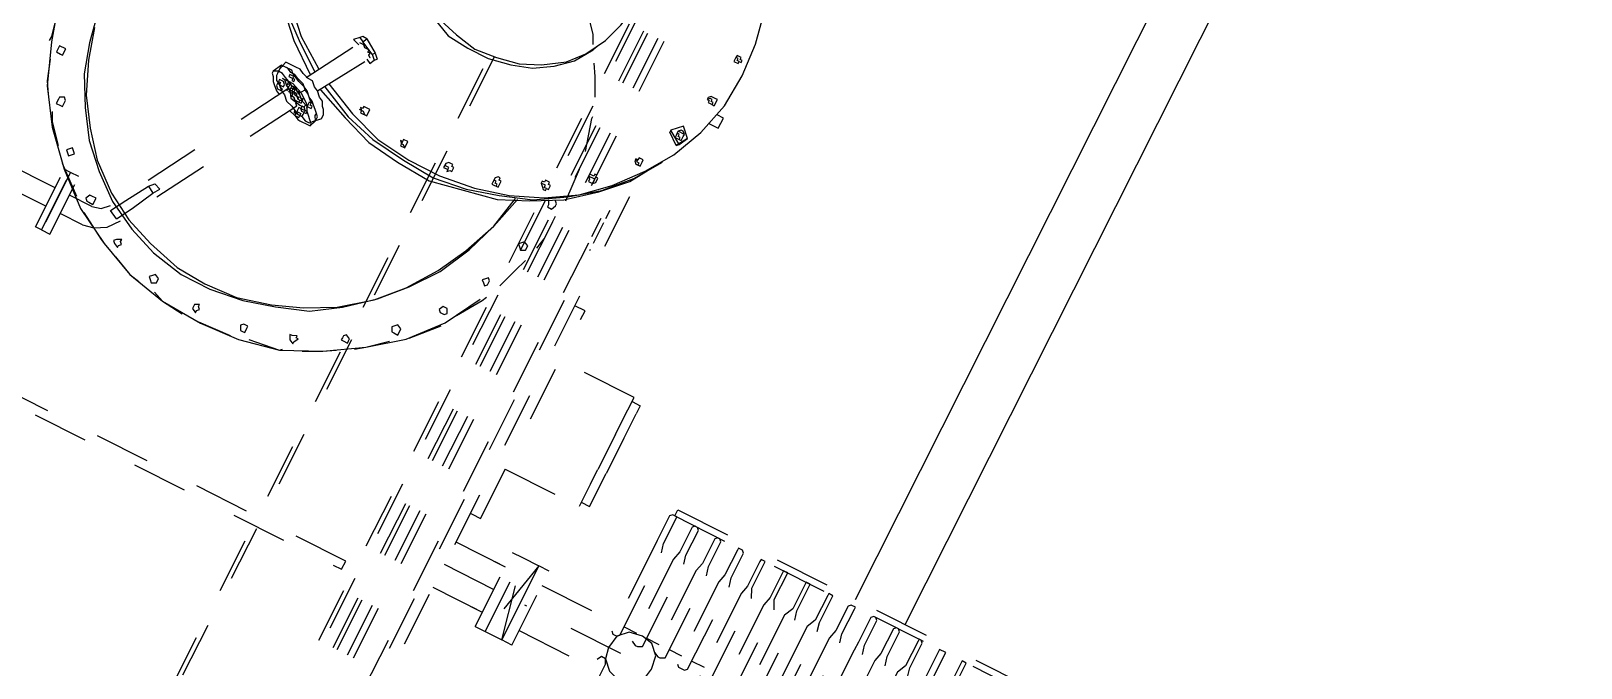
# Model space of a CAD drawing. Header units: metres. Extents: x 0 to 547597, y 0 to 1844684.
# Drawn here: x 543421.859 to 543424.646, y 1844513.464 to 1844514.609 of the extents above; entities that cross this region are included whole.
import ezdxf

# ---------------------------------------------------------------- set-up
doc = ezdxf.new("R2010")
doc.units = ezdxf.units.M
doc.linetypes.add('DASHED', pattern=[0.75, 0.5, -0.25])
for name, color, linetype in [('5_Thep', 4, 'Continuous'), ('TB220kVtuonglai', 8, 'DASHED'), ('TUONG RAO', 61, 'Continuous')]:
    doc.layers.add(name, color=color, linetype=linetype)

# ---------------------------------------------------------------- blocks, each defined once
blk = doc.blocks.new('MBA220-MB')
at = {"color": 1}
for points in [[(-1244, 1620.1), (-1244, 2835.2), (-1231.6, 2835.2)], [(-1244, 1620.1), (-1244, 2835.2), (-1231.6, 2835.2)], [(-1231.6, 1620.1), (-1231.6, 2835.2)], [(-1231.6, 1620.1), (-1231.6, 2835.2)], [(-1227.5, 2198.7), (-1177.9, 2198.7), (-1161.4, 2194.6), (-996, 2194.6), (-991.9, 2198.7), (-991.9, 2207), (-996, 2215.3), (-1161.4, 2215.3), (-1177.9, 2207), (-1231.6, 2207), (-1231.6, 2198.7), (-1227.5, 2198.7)], [(-1227.5, 2198.7), (-1177.9, 2198.7), (-1161.4, 2194.6), (-996, 2194.6), (-991.9, 2198.7), (-991.9, 2207), (-996, 2215.3), (-1161.4, 2215.3), (-1177.9, 2207), (-1231.6, 2207), (-1231.6, 2198.7), (-1227.5, 2198.7)], [(-1227.5, 2153.3), (-1177.9, 2153.3), (-1161.4, 2149.1), (-996, 2149.1), (-991.9, 2153.3), (-991.9, 2165.7), (-996, 2169.8), (-1161.4, 2169.8), (-1177.9, 2165.7), (-1231.6, 2165.7), (-1231.6, 2153.3), (-1227.5, 2153.3)], [(-1227.5, 2153.3), (-1177.9, 2153.3), (-1161.4, 2149.1), (-996, 2149.1), (-991.9, 2153.3), (-991.9, 2165.7), (-996, 2169.8), (-1161.4, 2169.8), (-1177.9, 2165.7), (-1231.6, 2165.7), (-1231.6, 2153.3), (-1227.5, 2153.3)], [(-1227.5, 2111.9), (-1177.9, 2111.9), (-1161.4, 2103.7), (-996, 2103.7), (-991.9, 2111.9), (-991.9, 2120.2), (-996, 2124.3), (-1161.4, 2124.3), (-1177.9, 2120.2), (-1227.5, 2120.2), (-1231.6, 2116.1), (-1231.6, 2111.9), (-1227.5, 2111.9)], [(-1227.5, 2111.9), (-1177.9, 2111.9), (-1161.4, 2103.7), (-996, 2103.7), (-991.9, 2111.9), (-991.9, 2120.2), (-996, 2124.3), (-1161.4, 2124.3), (-1177.9, 2120.2), (-1227.5, 2120.2), (-1231.6, 2116.1), (-1231.6, 2111.9), (-1227.5, 2111.9)], [(-1227.5, 2062.3), (-1177.9, 2062.3), (-1161.4, 2058.2), (-996, 2058.2), (-991.9, 2066.5), (-991.9, 2070.6), (-996, 2078.9), (-1161.4, 2078.9), (-1177.9, 2074.7), (-1227.5, 2074.7), (-1231.6, 2070.6), (-1231.6, 2066.5), (-1227.5, 2062.3)], [(-1227.5, 2062.3), (-1177.9, 2062.3), (-1161.4, 2058.2), (-996, 2058.2), (-991.9, 2066.5), (-991.9, 2070.6), (-996, 2078.9), (-1161.4, 2078.9), (-1177.9, 2074.7), (-1227.5, 2074.7), (-1231.6, 2070.6), (-1231.6, 2066.5), (-1227.5, 2062.3)], [(-1227.5, 2016.9), (-1177.9, 2016.9), (-1161.4, 2016.9), (-996, 2016.9), (-991.9, 2021), (-991.9, 2025.1), (-996, 2033.4), (-1161.4, 2033.4), (-1177.9, 2029.3), (-1227.5, 2029.3), (-1231.6, 2025.1), (-1231.6, 2021), (-1227.5, 2016.9)], [(-1227.5, 2016.9), (-1177.9, 2016.9), (-1161.4, 2016.9), (-996, 2016.9), (-991.9, 2021), (-991.9, 2025.1), (-996, 2033.4), (-1161.4, 2033.4), (-1177.9, 2029.3), (-1227.5, 2029.3), (-1231.6, 2025.1), (-1231.6, 2021), (-1227.5, 2016.9)], [(-1227.5, 1971.4), (-1177.9, 1971.4), (-1161.4, 1967.3), (-996, 1967.3), (-991.9, 1975.5), (-991.9, 1983.8), (-996, 1987.9), (-1161.4, 1987.9), (-1177.9, 1983.8), (-1227.5, 1983.8), (-1231.6, 1983.8), (-1231.6, 1975.5), (-1227.5, 1971.4)], [(-1227.5, 1971.4), (-1177.9, 1971.4), (-1161.4, 1967.3), (-996, 1967.3), (-991.9, 1975.5), (-991.9, 1983.8), (-996, 1987.9), (-1161.4, 1987.9), (-1177.9, 1983.8), (-1227.5, 1983.8), (-1231.6, 1983.8), (-1231.6, 1975.5), (-1227.5, 1971.4)], [(-1227.5, 1930.1), (-1177.9, 1930.1), (-1161.4, 1921.8), (-996, 1921.8), (-991.9, 1930.1), (-991.9, 1938.4), (-996, 1942.5), (-1161.4, 1942.5), (-1177.9, 1938.4), (-1231.6, 1938.4), (-1231.6, 1930.1), (-1227.5, 1930.1)], [(-1227.5, 1930.1), (-1177.9, 1930.1), (-1161.4, 1921.8), (-996, 1921.8), (-991.9, 1930.1), (-991.9, 1938.4), (-996, 1942.5), (-1161.4, 1942.5), (-1177.9, 1938.4), (-1231.6, 1938.4), (-1231.6, 1930.1), (-1227.5, 1930.1)], [(-1227.5, 1884.6), (-1177.9, 1884.6), (-1161.4, 1876.4), (-996, 1876.4), (-991.9, 1884.6), (-991.9, 1892.9), (-996, 1897), (-1161.4, 1897), (-1177.9, 1892.9), (-1231.6, 1892.9), (-1231.6, 1884.6), (-1227.5, 1884.6)], [(-1227.5, 1884.6), (-1177.9, 1884.6), (-1161.4, 1876.4), (-996, 1876.4), (-991.9, 1884.6), (-991.9, 1892.9), (-996, 1897), (-1161.4, 1897), (-1177.9, 1892.9), (-1231.6, 1892.9), (-1231.6, 1884.6), (-1227.5, 1884.6)], [(-1227.5, 1839.2), (-1177.9, 1839.2), (-1161.4, 1835), (-996, 1835), (-991.9, 1839.2), (-991.9, 1847.4), (-996, 1855.7), (-1161.4, 1855.7), (-1177.9, 1847.4), (-1231.6, 1847.4), (-1231.6, 1839.2), (-1227.5, 1839.2)], [(-1227.5, 1839.2), (-1177.9, 1839.2), (-1161.4, 1835), (-996, 1835), (-991.9, 1839.2), (-991.9, 1847.4), (-996, 1855.7), (-1161.4, 1855.7), (-1177.9, 1847.4), (-1231.6, 1847.4), (-1231.6, 1839.2), (-1227.5, 1839.2)], [(-1227.5, 1793.7), (-1177.9, 1793.7), (-1161.4, 1789.6), (-996, 1789.6), (-991.9, 1793.7), (-991.9, 1802), (-996, 1810.2), (-1161.4, 1810.2), (-1177.9, 1802), (-1231.6, 1802), (-1231.6, 1793.7), (-1227.5, 1793.7)], [(-1227.5, 1793.7), (-1177.9, 1793.7), (-1161.4, 1789.6), (-996, 1789.6), (-991.9, 1793.7), (-991.9, 1802), (-996, 1810.2), (-1161.4, 1810.2), (-1177.9, 1802), (-1231.6, 1802), (-1231.6, 1793.7), (-1227.5, 1793.7)], [(-1012.6, 1764.8), (-1012.6, 1789.6)], [(-1227.5, 1748.2), (-1177.9, 1748.2), (-1161.4, 1744.1), (-996, 1744.1), (-991.9, 1748.2), (-991.9, 1760.6), (-996, 1764.8), (-1161.4, 1764.8), (-1177.9, 1760.6), (-1227.5, 1760.6), (-1231.6, 1756.5), (-1231.6, 1748.2), (-1227.5, 1748.2)], [(-1227.5, 1748.2), (-1177.9, 1748.2), (-1161.4, 1744.1), (-996, 1744.1), (-991.9, 1748.2), (-991.9, 1760.6), (-996, 1764.8), (-1161.4, 1764.8), (-1177.9, 1760.6), (-1227.5, 1760.6), (-1231.6, 1756.5), (-1231.6, 1748.2), (-1227.5, 1748.2)], [(-1012.6, 1719.3), (-1012.6, 1744.1)], [(-1227.5, 1702.8), (-1177.9, 1702.8), (-1161.4, 1698.6), (-996, 1698.6), (-991.9, 1706.9), (-991.9, 1711), (-996, 1719.3), (-1161.4, 1719.3), (-1177.9, 1715.2), (-1227.5, 1715.2), (-1231.6, 1711), (-1231.6, 1706.9), (-1227.5, 1702.8)], [(-1227.5, 1702.8), (-1177.9, 1702.8), (-1161.4, 1698.6), (-996, 1698.6), (-991.9, 1706.9), (-991.9, 1711), (-996, 1719.3), (-1161.4, 1719.3), (-1177.9, 1715.2), (-1227.5, 1715.2), (-1231.6, 1711), (-1231.6, 1706.9), (-1227.5, 1702.8)], [(-921.6, 1665.6), (-929.9, 1686.2), (-946.4, 1702.8), (-967.1, 1706.9), (-991.9, 1702.8), (-1008.4, 1686.2), (-1012.6, 1665.6), (-1008.4, 1640.8), (-991.9, 1624.2), (-967.1, 1620.1), (-946.4, 1624.2), (-929.9, 1640.8), (-921.6, 1665.6)], [(-1227.5, 1657.3), (-1177.9, 1657.3), (-1161.4, 1653.2), (-996, 1653.2), (-991.9, 1661.4), (-991.9, 1665.6), (-996, 1673.8), (-1161.4, 1673.8), (-1177.9, 1669.7), (-1227.5, 1669.7), (-1231.6, 1665.6), (-1231.6, 1661.4), (-1227.5, 1657.3)], [(-1227.5, 1657.3), (-1177.9, 1657.3), (-1161.4, 1653.2), (-996, 1653.2), (-991.9, 1661.4), (-991.9, 1665.6), (-996, 1673.8), (-1161.4, 1673.8), (-1177.9, 1669.7), (-1227.5, 1669.7), (-1231.6, 1665.6), (-1231.6, 1661.4), (-1227.5, 1657.3)], [(-1012.6, 1673.8), (-1012.6, 1698.6)], [(-1012.6, 1628.4), (-1012.6, 1653.2)], [(-1012.6, 1628.4), (-1012.6, 1653.2)], [(-967.1, 1644.9), (-967.1, 1516.8)], [(-1231.6, 1620.1), (-1244, 1620.1)], [(-1231.6, 1620.1), (-1244, 1620.1)], [(-1227.5, 1611.8), (-1177.9, 1611.8), (-1161.4, 1611.8), (-996, 1611.8), (-991.9, 1616), (-991.9, 1624.2), (-996, 1628.4), (-1161.4, 1628.4), (-1177.9, 1624.2), (-1227.5, 1624.2), (-1231.6, 1624.2), (-1231.6, 1616), (-1227.5, 1611.8)], [(-1227.5, 1611.8), (-1177.9, 1611.8), (-1161.4, 1611.8), (-996, 1611.8), (-991.9, 1616), (-991.9, 1624.2), (-996, 1628.4), (-1161.4, 1628.4), (-1177.9, 1624.2), (-1227.5, 1624.2), (-1231.6, 1624.2), (-1231.6, 1616), (-1227.5, 1611.8)], [(-938.2, 1628.4), (-946.4, 1624.2), (-946.4, 1616), (-938.2, 1611.8)], [(-938.2, 1628.4), (-946.4, 1624.2), (-946.4, 1616), (-938.2, 1611.8)], [(-938.2, 1628.4), (-772.9, 1628.4), (-760.5, 1624.2), (-710.9, 1624.2)], [(-938.2, 1628.4), (-772.9, 1628.4), (-760.5, 1624.2), (-710.9, 1624.2)], [(-1012.6, 1463.1), (-1012.6, 1611.8)], [(-1012.6, 1463.1), (-1012.6, 1611.8)], [(-710.9, 1611.8), (-760.5, 1611.8), (-772.9, 1611.8), (-938.2, 1611.8)], [(-710.9, 1611.8), (-760.5, 1611.8), (-772.9, 1611.8), (-938.2, 1611.8)], [(-921.6, 1463.1), (-921.6, 1611.8)], [(-921.6, 1463.1), (-921.6, 1611.8)], [(-1339.1, 1458.9), (-1388.7, 1458.9), (-1388.7, 1310.1)], [(-1380.4, 1475.5), (-1363.9, 1475.5)], [(-1380.4, 1458.9), (-1380.4, 1475.5)], [(-1314.3, 1475.5), (-1363.9, 1475.5)], [(-1314.3, 1458.9), (-1339.1, 1458.9)], [(-1314.3, 1475.5), (-1244, 1475.5)], [(-1314.3, 1458.9), (-1244, 1458.9)], [(-1177.9, 1475.5), (-1244, 1475.5)], [(-1215.1, 1458.9), (-1244, 1458.9)], [(-1215.1, 1458.9), (-1169.6, 1458.9)], [(-1177.9, 1458.9), (-1177.9, 1475.5)], [(-1169.6, 1310.1), (-1169.6, 1458.9)], [(-892.7, 1463.1), (-892.7, 1442.4), (-1041.5, 1442.4)], [(-892.7, 1463.1), (-1041.5, 1463.1), (-1041.5, 1442.4), (-892.7, 1442.4)], [(-892.7, 1463.1), (-892.7, 1442.4), (-1041.5, 1442.4)], [(-892.7, 1463.1), (-1041.5, 1463.1), (-1041.5, 1442.4), (-892.7, 1442.4)], [(-967.1, 1450.7), (-967.1, 1454.8)], [(-1041.5, 1442.4), (-892.7, 1409.3), (-892.7, 1442.4)], [(-892.7, 1409.3), (-1041.5, 1409.3), (-1041.5, 1442.4), (-892.7, 1442.4), (-1041.5, 1409.3)], [(-1041.5, 1442.4), (-892.7, 1409.3), (-892.7, 1442.4)], [(-892.7, 1409.3), (-1041.5, 1409.3), (-1041.5, 1442.4), (-892.7, 1442.4), (-1041.5, 1409.3)], [(-1041.5, 1388.7), (-1041.5, 1409.3)], [(-1041.5, 1388.7), (-1041.5, 1409.3)], [(-892.7, 1388.7), (-892.7, 1409.3)], [(-892.7, 1388.7), (-892.7, 1409.3)], [(-1644.9, 715), (-1616, 777), (-1595.3, 839), (-1587.1, 905.1), (-1587.1, 967.1), (-1595.3, 1033.2), (-1611.8, 1095.2), (-1636.6, 1153.1), (-1669.7, 1206.8), (-1711, 1252.3), (-1760.6, 1293.6), (-1810.2, 1326.7), (-1868.1, 1351.5), (-1930.1, 1368), (-1992.1, 1372.1), (-2054.1, 1368), (-2116.1, 1355.6), (-2178.1, 1334.9), (-2235.9, 1306), (-2285.5, 1272.9)], [(-1888.8, 1355.6), (-1888.8, 1376.3), (-1909.4, 1376.3), (-1909.4, 1363.9)], [(-892.7, 1388.7), (-1041.5, 1388.7)], [(-892.7, 1388.7), (-1041.5, 1388.7)], [(-1012.6, 1368), (-1012.6, 1388.7)], [(-1012.6, 1289.5), (-1012.6, 1388.7)], [(-967.1, 1388.7), (-967.1, 1289.5)], [(-921.6, 1368), (-921.6, 1388.7)], [(-921.6, 1289.5), (-921.6, 1388.7)], [(-2012.7, 1355.6), (-2012.7, 1359.7), (-2016.9, 1359.7), (-2016.9, 1355.6), (-2021, 1355.6), (-2021, 1347.3), (-2016.9, 1347.3), (-2012.7, 1347.3), (-2008.6, 1347.3), (-2008.6, 1355.6), (-2012.7, 1355.6)], [(-2008.6, 1355.6), (-2012.7, 1355.6), (-2012.7, 1351.5), (-2016.9, 1351.5), (-2016.9, 1347.3)], [(-2008.6, 1355.6), (-2012.7, 1355.6), (-2012.7, 1351.5), (-2016.9, 1351.5), (-2016.9, 1347.3)], [(-1921.8, 1351.5), (-1934.2, 1351.5), (-1934.2, 1347.3), (-1934.2, 1343.2), (-1934.2, 1339.1), (-1930.1, 1334.9), (-1926, 1334.9), (-1926, 1339.1), (-1921.8, 1339.1), (-1921.8, 1343.2), (-1921.8, 1343.2), (-1921.8, 1347.3), (-1921.8, 1347.3), (-1921.8, 1351.5)], [(-1921.8, 1347.3), (-1921.8, 1347.3), (-1926, 1347.3), (-1926, 1343.2), (-1930.1, 1343.2), (-1930.1, 1339.1), (-1926, 1334.9)], [(-1921.8, 1347.3), (-1921.8, 1347.3), (-1926, 1347.3), (-1926, 1343.2), (-1930.1, 1343.2), (-1930.1, 1339.1), (-1926, 1334.9)], [(-1826.8, 1322.5), (-1830.9, 1326.7), (-1847.4, 1334.9), (-1864, 1318.4), (-1847.4, 1301.9)], [(-1847.4, 1314.3), (-1843.3, 1314.3), (-1843.3, 1314.3), (-1839.2, 1314.3), (-1839.2, 1326.7), (-1843.3, 1326.7), (-1843.3, 1326.7), (-1847.4, 1326.7), (-1851.6, 1326.7), (-1855.7, 1322.5), (-1855.7, 1318.4), (-1851.6, 1314.3), (-1851.6, 1314.3)], [(-1843.3, 1326.7), (-1847.4, 1326.7), (-1847.4, 1326.7), (-1851.6, 1326.7), (-1851.6, 1314.3), (-1847.4, 1314.3)], [(-1843.3, 1326.7), (-1847.4, 1326.7), (-1847.4, 1326.7), (-1851.6, 1326.7), (-1851.6, 1314.3), (-1847.4, 1314.3), (-1851.6, 1314.3)], [(-1847.4, 1334.9), (-1826.8, 1322.5), (-1843.3, 1301.9)], [(-1830.9, 1326.7), (-1847.4, 1301.9), (-1843.3, 1301.9)], [(-1839.2, 1322.5), (-1843.3, 1322.5), (-1843.3, 1318.4), (-1847.4, 1318.4), (-1847.4, 1314.3)], [(-1839.2, 1322.5), (-1843.3, 1322.5), (-1843.3, 1318.4), (-1847.4, 1318.4), (-1847.4, 1314.3)], [(-1636.6, 710.9), (-1607.7, 772.9), (-1591.2, 830.7), (-1582.9, 896.8), (-1578.8, 958.8), (-1587.1, 1020.8), (-1603.6, 1078.7), (-1624.2, 1136.6), (-1657.3, 1190.3), (-1694.5, 1239.9), (-1740, 1281.2), (-1789.6, 1314.3)], [(-1636.6, 710.9), (-1607.7, 772.9), (-1591.2, 830.7), (-1582.9, 896.8), (-1578.8, 958.8), (-1587.1, 1020.8), (-1603.6, 1078.7), (-1624.2, 1136.6), (-1657.3, 1190.3), (-1694.5, 1239.9), (-1740, 1281.2), (-1789.6, 1314.3)], [(-1628.4, 706.7), (-1603.6, 768.7), (-1582.9, 826.6), (-1574.7, 888.6), (-1570.5, 954.7), (-1582.9, 1016.7), (-1595.3, 1078.7), (-1620.1, 1132.4), (-1649, 1186.2), (-1690.4, 1235.8), (-1731.7, 1277.1), (-1785.4, 1310.1)], [(-1070.4, 1293.6), (-1070.4, 1310.1), (-1487.9, 1310.1), (-1487.9, 1289.5)], [(-1706.9, 1289.5), (-380.2, 1289.5)], [(-1070.4, 1289.5), (-1070.4, 1293.6)], [(-1764.8, 1281.2), (-1773, 1281.2), (-1773, 1281.2), (-1777.2, 1281.2), (-1777.2, 1272.9), (-1773, 1272.9), (-1773, 1268.8), (-1768.9, 1268.8), (-1764.8, 1272.9), (-1764.8, 1272.9), (-1764.8, 1272.9), (-1764.8, 1281.2), (-1764.8, 1281.2), (-1764.8, 1281.2)], [(-1764.8, 1281.2), (-1764.8, 1281.2), (-1764.8, 1277.1), (-1768.9, 1277.1), (-1768.9, 1272.9), (-1773, 1272.9), (-1773, 1272.9), (-1768.9, 1268.8)], [(-1764.8, 1281.2), (-1764.8, 1281.2), (-1764.8, 1277.1), (-1768.9, 1277.1), (-1768.9, 1272.9), (-1773, 1272.9), (-1773, 1272.9), (-1768.9, 1268.8)], [(-1653.2, 1268.8), (-1669.7, 1268.8)], [(-1649, 1260.5), (-1611.8, 1260.5)], [(-1603.6, 1268.8), (-1644.9, 1268.8)], [(-1599.5, 1260.5), (-392.6, 1260.5)], [(-388.5, 1268.8), (-1591.2, 1268.8)], [(-1884.6, 1219.2), (-2012.7, 1219.2)], [(-1884.6, 1206.8), (-2012.7, 1206.8)], [(-1694.5, 1219.2), (-1822.6, 1219.2)], [(-1694.5, 1206.8), (-1822.6, 1206.8)], [(-1702.8, 1223.4), (-1711, 1223.4), (-1711, 1219.2), (-1715.2, 1219.2), (-1715.2, 1215.1), (-1711, 1215.1), (-1711, 1211), (-1711, 1211), (-1711, 1206.8), (-1706.9, 1206.8), (-1702.8, 1211), (-1698.6, 1211), (-1698.6, 1219.2), (-1702.8, 1223.4)], [(-1698.6, 1219.2), (-1702.8, 1219.2), (-1702.8, 1219.2), (-1706.9, 1219.2), (-1706.9, 1206.8)], [(-1698.6, 1219.2), (-1702.8, 1219.2), (-1702.8, 1219.2), (-1706.9, 1219.2), (-1706.9, 1206.8)], [(-1504.4, 1219.2), (-1632.5, 1219.2)], [(-1504.4, 1206.8), (-1632.5, 1206.8)], [(-1314.3, 1219.2), (-1442.4, 1219.2)], [(-1314.3, 1206.8), (-1442.4, 1206.8)], [(-1124.2, 1219.2), (-1252.3, 1219.2)], [(-1124.2, 1206.8), (-1252.3, 1206.8)], [(-934, 1219.2), (-1062.2, 1219.2)], [(-934, 1206.8), (-1062.2, 1206.8)], [(-743.9, 1219.2), (-872.1, 1219.2)], [(-743.9, 1206.8), (-872.1, 1206.8)], [(-1884.6, 1186.2), (-2012.7, 1186.2)], [(-1884.6, 1177.9), (-2012.7, 1177.9)], [(-1694.5, 1186.2), (-1822.6, 1186.2)], [(-1694.5, 1177.9), (-1822.6, 1177.9)], [(-1744.1, 1182), (-1802, 1165.5), (-1806.1, 1165.5)], [(-1649, 1190.3), (-1711, 1186.2)], [(-1636.6, 1161.4), (-1628.4, 1165.5), (-1624.2, 1165.5), (-1624.2, 1173.8), (-1632.5, 1177.9), (-1636.6, 1177.9), (-1640.8, 1173.8)], [(-1504.4, 1186.2), (-1632.5, 1186.2)], [(-1504.4, 1177.9), (-1632.5, 1177.9)], [(-1549.9, 1182), (-1570.5, 1186.2), (-1616, 1186.2)], [(-1458.9, 1153.1), (-1496.1, 1165.5), (-1520.9, 1173.8)], [(-1314.3, 1186.2), (-1442.4, 1186.2)], [(-1314.3, 1177.9), (-1442.4, 1177.9)], [(-1124.2, 1186.2), (-1252.3, 1186.2)], [(-1124.2, 1177.9), (-1252.3, 1177.9)], [(-934, 1186.2), (-1062.2, 1186.2)], [(-934, 1177.9), (-1062.2, 1177.9)], [(-743.9, 1186.2), (-872.1, 1186.2)], [(-743.9, 1177.9), (-872.1, 1177.9)], [(-2235.9, 834.9), (-2219.4, 797.7), (-2194.6, 764.6), (-2161.5, 739.8), (-2124.3, 719.1), (-2087.1, 706.7), (-2045.8, 698.5), (-2004.5, 706.7), (-1963.2, 719.1), (-1926, 739.8), (-1888.8, 764.6), (-1864, 797.7), (-1839.2, 834.9), (-1826.8, 880.3), (-1818.5, 921.6), (-1822.6, 963), (-1830.9, 1004.3), (-1847.4, 1041.5), (-1872.2, 1078.7), (-1901.2, 1103.5), (-1938.4, 1124.2), (-1975.5, 1136.6), (-2016.9, 1144.8), (-2062.3, 1140.7)], [(-2012.7, 1157.2), (-1884.6, 1157.2)], [(-1884.6, 1149), (-2012.7, 1149)], [(-1839.2, 1153.1), (-1872.2, 1136.6), (-1892.9, 1124.2)], [(-1822.6, 1157.2), (-1694.5, 1157.2)], [(-1694.5, 1149), (-1822.6, 1149)], [(-1653.2, 1153.1), (-1661.4, 1153.1), (-1661.4, 1149), (-1665.6, 1149), (-1665.6, 1140.7), (-1661.4, 1140.7), (-1661.4, 1136.6), (-1657.3, 1136.6), (-1653.2, 1140.7), (-1649, 1144.8), (-1649, 1149), (-1653.2, 1149), (-1653.2, 1153.1)], [(-1649, 1149), (-1653.2, 1149), (-1653.2, 1144.8), (-1657.3, 1144.8), (-1657.3, 1136.6)], [(-1649, 1149), (-1653.2, 1149), (-1653.2, 1144.8), (-1657.3, 1144.8), (-1657.3, 1136.6)], [(-1632.5, 1157.2), (-1504.4, 1157.2)], [(-1504.4, 1149), (-1632.5, 1149)], [(-1533.3, 1157.2), (-1537.5, 1165.5), (-1545.7, 1165.5), (-1549.9, 1157.2), (-1545.7, 1153.1), (-1541.6, 1149), (-1537.5, 1153.1), (-1533.3, 1157.2)], [(-1442.4, 1157.2), (-1314.3, 1157.2)], [(-1314.3, 1149), (-1442.4, 1149)], [(-1252.3, 1157.2), (-1124.2, 1157.2)], [(-1124.2, 1149), (-1252.3, 1149)], [(-1062.2, 1157.2), (-934, 1157.2)], [(-934, 1149), (-1062.2, 1149)], [(-872.1, 1157.2), (-743.9, 1157.2)], [(-743.9, 1149), (-872.1, 1149)], [(-1558.1, 214.9), (-1487.9, 235.6), (-1413.5, 264.5), (-1351.5, 305.8), (-1293.6, 359.6), (-1244, 417.4), (-1206.8, 483.6), (-1177.9, 549.7), (-1161.4, 624.1), (-1157.2, 702.6), (-1161.4, 777), (-1177.9, 851.4), (-1211, 921.6), (-1252.3, 987.8), (-1297.7, 1045.6), (-1355.6, 1095.2), (-1421.7, 1132.4)], [(-1921.8, 1115.9), (-1913.6, 1111.8)], [(-1446.5, 1128.3), (-1450.7, 1132.4), (-1458.9, 1132.4), (-1463.1, 1128.3), (-1458.9, 1124.2), (-1454.8, 1120), (-1450.7, 1124.2), (-1446.5, 1128.3)], [(-1376.3, 1107.6), (-1421.7, 1136.6), (-1430, 1140.7)], [(-876.2, 111.6), (-876.2, 1128.3), (-892.7, 1128.3), (-892.7, 111.6), (-876.2, 111.6)], [(-2140.9, 723.3), (-2103.7, 706.7), (-2066.5, 698.5), (-2029.3, 698.5), (-1987.9, 702.6), (-1950.8, 719.1), (-1913.6, 735.7), (-1880.5, 760.5), (-1855.7, 793.5), (-1835, 830.7), (-1818.5, 867.9), (-1814.4, 909.2), (-1814.4, 950.6), (-1822.6, 991.9), (-1835, 1029.1), (-1855.7, 1062.2), (-1880.5, 1091.1), (-1913.6, 1111.8)], [(-1921.8, 1107.6), (-1938.4, 1099.4), (-1971.4, 1070.4)], [(-1578.8, 285.2), (-1516.8, 297.6), (-1463.1, 314.1), (-1409.3, 343), (-1359.7, 376.1), (-1318.4, 417.4), (-1281.2, 462.9), (-1252.3, 516.6), (-1231.6, 570.3), (-1219.2, 632.3), (-1219.2, 690.2), (-1227.5, 752.2), (-1244, 810.1), (-1264.7, 867.9), (-1297.7, 917.5), (-1339.1, 967.1), (-1384.5, 1008.4), (-1434.1, 1045.6), (-1492, 1074.6), (-1549.9, 1095.2), (-1611.8, 1111.8)], [(-1545.7, 293.4), (-1487.9, 310), (-1430, 334.8), (-1380.4, 367.8), (-1334.9, 405), (-1293.6, 454.6), (-1264.7, 504.2), (-1244, 557.9), (-1227.5, 619.9), (-1223.4, 677.8), (-1227.5, 739.8), (-1244, 801.8), (-1264.7, 855.5), (-1293.6, 909.2), (-1334.9, 963), (-1380.4, 1004.3), (-1434.1, 1041.5), (-1487.9, 1070.4), (-1549.9, 1095.2), (-1611.8, 1107.6)], [(-1368, 1078.7), (-1368, 1087), (-1372.1, 1091.1), (-1380.4, 1087), (-1380.4, 1078.7), (-1380.4, 1078.7), (-1372.1, 1074.6), (-1368, 1078.7), (-1368, 1078.7)], [(-1301.9, 1049.8), (-1347.3, 1091.1)], [(-1620.1, 1070.4), (-1620.1, 1070.4), (-1624.2, 1070.4), (-1624.2, 1070.4), (-1628.4, 1070.4), (-1628.4, 1066.3), (-1632.5, 1066.3), (-1632.5, 1062.2), (-1628.4, 1058), (-1628.4, 1058), (-1620.1, 1058), (-1616, 1058), (-1616, 1070.4), (-1620.1, 1070.4)], [(-1616, 1066.3), (-1620.1, 1066.3), (-1620.1, 1062.2), (-1624.2, 1062.2), (-1624.2, 1058)], [(-1616, 1066.3), (-1620.1, 1066.3), (-1620.1, 1062.2), (-1624.2, 1062.2), (-1624.2, 1058)], [(-1297.7, 1020.8), (-1297.7, 1029.1), (-1310.1, 1029.1), (-1314.3, 1020.8), (-1310.1, 1016.7), (-1306, 1012.6), (-1297.7, 1016.7), (-1297.7, 1020.8)], [(-1297.7, 1020.8), (-1297.7, 1029.1), (-1310.1, 1029.1), (-1314.3, 1020.8), (-1310.1, 1016.7), (-1306, 1012.6), (-1297.7, 1016.7), (-1297.7, 1020.8)], [(-1239.9, 971.2), (-1252.3, 987.8), (-1281.2, 1020.8)], [(-1603.6, 983.6), (-1611.8, 983.6), (-1611.8, 979.5), (-1616, 979.5), (-1616, 971.2), (-1611.8, 967.1), (-1603.6, 967.1), (-1603.6, 971.2), (-1603.6, 975.4), (-1599.5, 975.4), (-1599.5, 975.4), (-1603.6, 979.5), (-1603.6, 983.6)], [(-2463.2, 967.1), (-2467.4, 901), (-2463.2, 834.9), (-2455, 772.9), (-2434.3, 715), (-2401.2, 657.1), (-2368.2, 607.5), (-2322.7, 562.1), (-2273.1, 529), (-2219.4, 496), (-2157.4, 475.3), (-2099.5, 462.9), (-2037.5, 462.9), (-1971.4, 471.2), (-1913.6, 483.6), (-1851.6, 512.5), (-1793.7, 545.5), (-1744.1, 586.9), (-1698.6, 632.3), (-1661.4, 686.1)], [(-1822.6, 958.8), (-1694.5, 958.8)], [(-1694.5, 950.6), (-1822.6, 950.6)], [(-1632.5, 958.8), (-1504.4, 958.8)], [(-1504.4, 950.6), (-1632.5, 950.6)], [(-1603.6, 975.4), (-1603.6, 975.4), (-1603.6, 975.4), (-1607.7, 975.4), (-1607.7, 967.1)], [(-1603.6, 975.4), (-1603.6, 975.4), (-1603.6, 975.4), (-1607.7, 975.4), (-1607.7, 967.1)], [(-1442.4, 958.8), (-1314.3, 958.8)], [(-1314.3, 950.6), (-1442.4, 950.6)], [(-1244, 946.4), (-1244, 954.7), (-1248.2, 954.7), (-1252.3, 954.7), (-1256.4, 946.4), (-1252.3, 942.3), (-1248.2, 942.3), (-1244, 942.3), (-1244, 946.4)], [(-1244, 946.4), (-1244, 954.7), (-1248.2, 954.7), (-1252.3, 954.7), (-1256.4, 946.4), (-1252.3, 942.3), (-1248.2, 942.3), (-1244, 942.3), (-1244, 946.4)], [(-1252.3, 958.8), (-1124.2, 958.8)], [(-1124.2, 950.6), (-1252.3, 950.6)], [(-1062.2, 958.8), (-934, 958.8)], [(-934, 950.6), (-1062.2, 950.6)], [(-872.1, 958.8), (-743.9, 958.8)], [(-743.9, 950.6), (-872.1, 950.6)], [(-677.8, 958.8), (-549.7, 958.8)], [(-549.7, 950.6), (-677.8, 950.6)], [(-1194.4, 888.6), (-1211, 921.6), (-1223.4, 942.3)], [(-1603.6, 888.6), (-1616, 888.6), (-1616, 888.6), (-1616, 880.3), (-1616, 880.3), (-1611.8, 880.3), (-1611.8, 876.2), (-1607.7, 880.3), (-1603.6, 880.3), (-1603.6, 880.3), (-1603.6, 880.3), (-1603.6, 888.6), (-1603.6, 888.6)], [(-1603.6, 888.6), (-1603.6, 888.6), (-1607.7, 884.5), (-1607.7, 880.3), (-1611.8, 880.3), (-1611.8, 880.3), (-1607.7, 880.3)], [(-1603.6, 888.6), (-1603.6, 888.6), (-1607.7, 884.5), (-1607.7, 880.3), (-1611.8, 880.3), (-1611.8, 880.3), (-1607.7, 880.3)], [(-1198.6, 867.9), (-1202.7, 867.9), (-1211, 872.1), (-1211, 867.9), (-1215.1, 867.9), (-1211, 859.7), (-1211, 855.5), (-1202.7, 859.7), (-1198.6, 867.9)], [(-1169.6, 793.5), (-1177.9, 851.4), (-1182, 855.5)], [(-1624.2, 801.8), (-1636.6, 801.8), (-1636.6, 797.7), (-1636.6, 793.5), (-1636.6, 789.4), (-1632.5, 789.4), (-1632.5, 785.3), (-1628.4, 789.4), (-1624.2, 789.4), (-1624.2, 793.5), (-1624.2, 797.7), (-1624.2, 801.8)], [(-1624.2, 797.7), (-1624.2, 797.7), (-1628.4, 793.5), (-1628.4, 785.3)], [(-1624.2, 797.7), (-1624.2, 797.7), (-1628.4, 793.5), (-1628.4, 785.3)], [(-1177.9, 777), (-1177.9, 781.1), (-1186.2, 781.1), (-1190.3, 781.1), (-1190.3, 777), (-1190.3, 772.9), (-1186.2, 768.7), (-1177.9, 772.9), (-1177.9, 777)], [(-1748.2, 739.8), (-1731.7, 764.6)], [(-1727.6, 760.5), (-1740, 735.7)], [(-1719.3, 760.5), (-1719.3, 760.5), (-1723.4, 756.3), (-1727.6, 756.3), (-1727.6, 752.2), (-1731.7, 752.2), (-1731.7, 748.1), (-1731.7, 748.1), (-1731.7, 743.9), (-1735.8, 739.8), (-1735.8, 731.5)], [(-1727.6, 760.5), (-1731.7, 764.6), (-1723.4, 772.9)], [(-1727.6, 760.5), (-1719.3, 768.7), (-1723.4, 772.9)], [(-1711, 764.6), (-1719.3, 768.7)], [(-1624.2, 702.6), (-1719.3, 760.5)], [(-1715.2, 756.3), (-1711, 764.6)], [(-1157.2, 698.5), (-1161.4, 760.5)], [(-1744.1, 727.4), (-1740, 735.7), (-1748.2, 739.8), (-1748.2, 731.5), (-1744.1, 727.4)], [(-1744.1, 727.4), (-1735.8, 719.1), (-1731.7, 731.5)], [(-1636.6, 673.7), (-1735.8, 731.5)], [(-1582.9, 731.5), (-1591.2, 731.5), (-1599.5, 727.4), (-1603.6, 723.3), (-1611.8, 719.1), (-1616, 710.9), (-1624.2, 702.6), (-1628.4, 694.3), (-1636.6, 686.1), (-1636.6, 677.8), (-1640.8, 665.4), (-1644.9, 657.1), (-1644.9, 648.9), (-1644.9, 636.5), (-1644.9, 632.3), (-1644.9, 628.2)], [(-1582.9, 731.5), (-1570.5, 719.1)], [(-1574.7, 723.3), (-1582.9, 723.3), (-1587.1, 719.1), (-1591.2, 715), (-1599.5, 706.7), (-1603.6, 702.6), (-1607.7, 694.3), (-1616, 686.1), (-1620.1, 677.8), (-1624.2, 665.4), (-1628.4, 657.1), (-1632.5, 648.9), (-1636.6, 644.7), (-1636.6, 632.3), (-1636.6, 632.3), (-1636.6, 624.1)], [(-1574.7, 723.3), (-1582.9, 723.3), (-1587.1, 719.1), (-1591.2, 715), (-1599.5, 706.7), (-1603.6, 702.6), (-1607.7, 694.3), (-1616, 686.1), (-1620.1, 677.8), (-1624.2, 665.4), (-1628.4, 657.1), (-1632.5, 648.9), (-1636.6, 644.7), (-1636.6, 632.3), (-1636.6, 632.3), (-1636.6, 624.1)], [(-1570.5, 719.1), (-1574.7, 723.3), (-1582.9, 719.1), (-1587.1, 719.1), (-1591.2, 715), (-1599.5, 706.7), (-1603.6, 698.5), (-1611.8, 690.2), (-1616, 681.9), (-1624.2, 673.7), (-1628.4, 661.3), (-1632.5, 653), (-1632.5, 644.7), (-1636.6, 636.5), (-1636.6, 628.2), (-1632.5, 624.1), (-1628.4, 624.1), (-1620.1, 624.1), (-1616, 624.1), (-1607.7, 628.2), (-1603.6, 636.5), (-1595.3, 644.7), (-1591.2, 653), (-1582.9, 661.3), (-1578.8, 673.7), (-1574.7, 681.9), (-1570.5, 690.2), (-1570.5, 698.5), (-1566.4, 706.7), (-1566.4, 715), (-1570.5, 719.1), (-1570.5, 719.1)], [(-1570.5, 673.7), (-1566.4, 686.1), (-1562.3, 694.3), (-1562.3, 698.5), (-1562.3, 715), (-1562.3, 719.1), (-1566.4, 719.1), (-1570.5, 715), (-1578.8, 706.7), (-1582.9, 702.6), (-1591.2, 698.5), (-1595.3, 686.1), (-1603.6, 677.8), (-1607.7, 669.5), (-1611.8, 657.1), (-1616, 648.9), (-1620.1, 640.6), (-1624.2, 632.3), (-1624.2, 624.1), (-1620.1, 615.8), (-1616, 615.8), (-1611.8, 619.9), (-1603.6, 624.1), (-1599.5, 628.2), (-1591.2, 636.5), (-1587.1, 644.7)], [(-1570.5, 673.7), (-1566.4, 686.1), (-1562.3, 694.3), (-1562.3, 698.5), (-1562.3, 715), (-1562.3, 719.1), (-1566.4, 719.1), (-1570.5, 715), (-1578.8, 706.7), (-1582.9, 702.6), (-1591.2, 698.5), (-1595.3, 686.1), (-1603.6, 677.8), (-1607.7, 669.5), (-1611.8, 657.1), (-1616, 648.9), (-1620.1, 640.6), (-1624.2, 632.3), (-1624.2, 624.1), (-1620.1, 615.8), (-1616, 615.8), (-1611.8, 619.9), (-1603.6, 624.1), (-1599.5, 628.2), (-1591.2, 636.5), (-1587.1, 644.7)], [(-1616, 644.7), (-1616, 648.9), (-1616, 657.1), (-1607.7, 677.8), (-1595.3, 694.3), (-1591.2, 698.5), (-1587.1, 698.5)], [(-1591.2, 706.7), (-1591.2, 706.7), (-1595.3, 706.7), (-1595.3, 702.6), (-1599.5, 702.6), (-1599.5, 698.5), (-1595.3, 698.5), (-1591.2, 698.5), (-1591.2, 702.6), (-1591.2, 706.7), (-1591.2, 706.7)], [(-1578.8, 702.6), (-1582.9, 702.6), (-1582.9, 698.5), (-1582.9, 698.5), (-1582.9, 698.5), (-1587.1, 694.3), (-1587.1, 690.2), (-1582.9, 690.2), (-1582.9, 694.3), (-1582.9, 694.3), (-1582.9, 698.5), (-1578.8, 698.5), (-1578.8, 702.6)], [(-1578.8, 702.6), (-1582.9, 702.6), (-1582.9, 698.5), (-1582.9, 698.5), (-1582.9, 698.5), (-1587.1, 694.3), (-1587.1, 690.2), (-1582.9, 690.2), (-1582.9, 694.3), (-1582.9, 694.3), (-1582.9, 698.5), (-1578.8, 698.5), (-1578.8, 702.6)], [(-1570.5, 698.5), (-1574.7, 698.5), (-1574.7, 698.5), (-1578.8, 698.5), (-1578.8, 694.3), (-1582.9, 690.2), (-1582.9, 686.1), (-1578.8, 686.1), (-1578.8, 686.1), (-1574.7, 686.1), (-1574.7, 694.3), (-1570.5, 694.3), (-1570.5, 698.5)], [(-1574.7, 723.3), (-1562.3, 719.1)], [(-1574.7, 723.3), (-1562.3, 719.1)], [(-1157.2, 698.5), (-1157.2, 702.6)], [(-2252.5, 516.6), (-2198.7, 487.7), (-2136.7, 471.2), (-2078.9, 458.8), (-2016.9, 458.8), (-1954.9, 467), (-1897, 483.6), (-1839.2, 508.4), (-1785.4, 541.4), (-1731.7, 582.7), (-1690.4, 632.3), (-1653.2, 681.9)], [(-2252.5, 516.6), (-2198.7, 487.7), (-2136.7, 471.2), (-2078.9, 458.8), (-2016.9, 458.8), (-1954.9, 467), (-1897, 483.6), (-1839.2, 508.4), (-1785.4, 541.4), (-1731.7, 582.7), (-1690.4, 632.3), (-1653.2, 681.9)], [(-2244.2, 508.4), (-2190.5, 483.6), (-2132.6, 462.9), (-2070.6, 454.6), (-2008.6, 454.6), (-1950.8, 462.9), (-1888.8, 483.6), (-1830.9, 508.4), (-1777.2, 537.3), (-1727.6, 582.7), (-1686.2, 624.1), (-1644.9, 677.8)], [(-1616, 648.9), (-1607.7, 648.9), (-1603.6, 657.1), (-1591.2, 665.4), (-1587.1, 686.1), (-1587.1, 694.3)], [(-1603.6, 673.7), (-1616, 681.9)], [(-1603.6, 673.7), (-1616, 681.9)], [(-1611.8, 661.3), (-1607.7, 661.3), (-1607.7, 665.4), (-1603.6, 665.4), (-1603.6, 665.4), (-1603.6, 669.5), (-1599.5, 673.7), (-1599.5, 677.8), (-1595.3, 677.8), (-1595.3, 686.1)], [(-1611.8, 657.1), (-1607.7, 657.1), (-1607.7, 661.3), (-1603.6, 661.3), (-1603.6, 665.4), (-1603.6, 665.4), (-1599.5, 669.5), (-1599.5, 673.7), (-1595.3, 677.8), (-1595.3, 681.9), (-1591.2, 681.9), (-1591.2, 686.1)], [(-1591.2, 686.1), (-1595.3, 686.1), (-1595.3, 686.1), (-1599.5, 686.1), (-1599.5, 681.9), (-1603.6, 677.8), (-1603.6, 677.8), (-1603.6, 677.8), (-1607.7, 673.7), (-1607.7, 669.5), (-1611.8, 665.4), (-1611.8, 657.1), (-1607.7, 657.1), (-1607.7, 657.1), (-1607.7, 657.1), (-1603.6, 657.1), (-1603.6, 661.3), (-1599.5, 665.4), (-1595.3, 665.4), (-1595.3, 669.5), (-1591.2, 673.7), (-1591.2, 677.8), (-1591.2, 677.8), (-1591.2, 686.1), (-1591.2, 686.1)], [(-1582.9, 681.9), (-1582.9, 681.9), (-1587.1, 677.8), (-1591.2, 677.8), (-1591.2, 673.7), (-1595.3, 669.5), (-1595.3, 665.4), (-1599.5, 665.4), (-1599.5, 657.1), (-1603.6, 657.1), (-1603.6, 653), (-1599.5, 653)], [(-1582.9, 681.9), (-1582.9, 681.9), (-1587.1, 677.8), (-1591.2, 677.8), (-1591.2, 673.7), (-1595.3, 669.5), (-1595.3, 665.4), (-1599.5, 665.4), (-1599.5, 657.1), (-1603.6, 657.1), (-1603.6, 653), (-1599.5, 653)], [(-1591.2, 694.3), (-1587.1, 694.3)], [(-1582.9, 681.9), (-1256.4, 491.8)], [(-1582.9, 681.9), (-1256.4, 491.8)], [(-1566.4, 694.3), (-1570.5, 694.3), (-1570.5, 690.2), (-1570.5, 690.2), (-1570.5, 686.1), (-1574.7, 681.9), (-1570.5, 681.9), (-1570.5, 686.1), (-1570.5, 686.1), (-1566.4, 686.1), (-1566.4, 694.3)], [(-1566.4, 694.3), (-1570.5, 694.3), (-1570.5, 690.2), (-1570.5, 690.2), (-1570.5, 686.1), (-1574.7, 681.9), (-1570.5, 681.9), (-1570.5, 686.1), (-1570.5, 686.1), (-1566.4, 686.1), (-1566.4, 694.3)], [(-1169.6, 686.1), (-1173.8, 686.1), (-1177.9, 690.2), (-1182, 686.1), (-1186.2, 686.1), (-1182, 677.8), (-1177.9, 677.8), (-1173.8, 677.8), (-1169.6, 686.1)], [(-1620.1, 657.1), (-1624.2, 657.1), (-1624.2, 657.1), (-1624.2, 657.1), (-1624.2, 653), (-1628.4, 653), (-1628.4, 644.7), (-1624.2, 644.7), (-1624.2, 644.7), (-1624.2, 644.7), (-1624.2, 653), (-1620.1, 653), (-1620.1, 657.1)], [(-1607.7, 653), (-1611.8, 653), (-1611.8, 648.9), (-1616, 648.9), (-1616, 644.7), (-1616, 644.7), (-1616, 636.5), (-1616, 636.5), (-1616, 640.6), (-1611.8, 644.7), (-1611.8, 644.7), (-1607.7, 648.9), (-1607.7, 653)], [(-1607.7, 653), (-1611.8, 653), (-1611.8, 648.9), (-1616, 648.9), (-1616, 644.7), (-1616, 644.7), (-1616, 636.5), (-1616, 636.5), (-1616, 640.6), (-1611.8, 644.7), (-1611.8, 644.7), (-1607.7, 648.9), (-1607.7, 653)], [(-1616, 653), (-1616, 648.9)], [(-1603.6, 644.7), (-1607.7, 644.7), (-1607.7, 644.7), (-1611.8, 640.6), (-1611.8, 632.3), (-1607.7, 632.3), (-1607.7, 636.5), (-1603.6, 636.5), (-1603.6, 640.6), (-1603.6, 644.7), (-1603.6, 644.7)], [(-1603.6, 653), (-1272.9, 462.9)], [(-1603.6, 653), (-1272.9, 462.9)], [(-1595.3, 644.7), (-1599.5, 644.7), (-1599.5, 640.6), (-1603.6, 636.5), (-1603.6, 632.3), (-1603.6, 632.3), (-1599.5, 632.3), (-1599.5, 632.3), (-1595.3, 636.5), (-1595.3, 644.7)], [(-1595.3, 644.7), (-1599.5, 644.7), (-1599.5, 640.6), (-1603.6, 636.5), (-1603.6, 632.3), (-1603.6, 632.3), (-1599.5, 632.3), (-1599.5, 632.3), (-1595.3, 636.5), (-1595.3, 644.7)], [(-1169.6, 603.4), (-1161.4, 624.1), (-1157.2, 665.4)], [(-1644.9, 628.2), (-1628.4, 624.1)], [(-1636.6, 624.1), (-1620.1, 615.8)], [(-1636.6, 624.1), (-1620.1, 615.8)], [(-1182, 591), (-1186.2, 599.3), (-1194.4, 599.3), (-1198.6, 591), (-1194.4, 586.9), (-1190.3, 582.7), (-1186.2, 586.9), (-1182, 591)], [(-1194.4, 512.5), (-1177.9, 549.7), (-1173.8, 570.3)], [(-1334.9, 508.4), (-1343.2, 516.6), (-1339.1, 529)], [(-1256.4, 483.6), (-1285.3, 500.1), (-1326.7, 520.8), (-1339.1, 529)], [(-1264.7, 467), (-1293.6, 483.6), (-1334.9, 508.4), (-1326.7, 520.8)], [(-1211, 508.4), (-1215.1, 508.4), (-1219.2, 512.5), (-1223.4, 508.4), (-1227.5, 508.4), (-1223.4, 500.1), (-1219.2, 496), (-1215.1, 500.1), (-1211, 508.4)], [(-1256.4, 483.6), (-1264.7, 467)], [(-1219.2, 434), (-1223.4, 454.6), (-1235.8, 475.3), (-1256.4, 491.8)], [(-1219.2, 434), (-1223.4, 454.6), (-1235.8, 475.3), (-1256.4, 491.8)], [(-1239.9, 425.7), (-1211, 475.3), (-1206.8, 483.6)], [(-1256.4, 434), (-1260.5, 450.5), (-1272.9, 462.9)], [(-1256.4, 434), (-1260.5, 450.5), (-1272.9, 462.9)], [(-1260.5, 425.7), (-1260.5, 434), (-1272.9, 434), (-1272.9, 425.7), (-1272.9, 421.6), (-1264.7, 417.4), (-1260.5, 421.6), (-1260.5, 425.7)], [(-1256.4, 434), (-1256.4, 388.5)], [(-1256.4, 434), (-1256.4, 388.5)], [(-1219.2, 434), (-1219.2, 388.5)], [(-1219.2, 434), (-1219.2, 388.5)], [(-1301.9, 351.3), (-1260.5, 400.9)], [(-1318.4, 355.4), (-1322.5, 359.6), (-1326.7, 363.7), (-1330.8, 359.6), (-1334.9, 355.4), (-1330.8, 351.3), (-1326.7, 347.2), (-1322.5, 351.3), (-1318.4, 355.4)], [(-1177.9, 388.5), (-1293.6, 388.5), (-1293.6, 372)], [(-1177.9, 388.5), (-1293.6, 388.5), (-1293.6, 372)], [(-1177.9, 372), (-1293.6, 372)], [(-1293.6, 372), (-1177.9, 372), (-1177.9, 359.6)], [(-1293.6, 372), (-1293.6, 359.6)], [(-1177.9, 372), (-1293.6, 372)], [(-1293.6, 372), (-1177.9, 372), (-1177.9, 359.6)], [(-1293.6, 372), (-1293.6, 359.6)], [(-1177.9, 372), (-1177.9, 388.5)], [(-1177.9, 372), (-1177.9, 388.5)], [(-1177.9, 359.6), (-1293.6, 359.6)], [(-1177.9, 359.6), (-1293.6, 359.6)], [(-1256.4, 359.6), (-1256.4, 45.5)], [(-1256.4, 359.6), (-1256.4, 45.5)], [(-1219.2, 359.6), (-1219.2, 45.5)], [(-1219.2, 359.6), (-1219.2, 45.5)], [(-1376.3, 293.4), (-1359.7, 301.7), (-1326.7, 330.6)], [(-1392.8, 301.7), (-1392.8, 305.8), (-1401.1, 305.8), (-1405.2, 305.8), (-1409.3, 301.7), (-1405.2, 293.4), (-1401.1, 293.4), (-1392.8, 293.4), (-1392.8, 301.7)], [(-1475.5, 260.4), (-1475.5, 264.5), (-1487.9, 264.5), (-1487.9, 252.1), (-1483.7, 252.1), (-1475.5, 252.1), (-1475.5, 260.4)], [(-1458.9, 248), (-1421.7, 260.4), (-1401.1, 272.8)], [(-1549.9, 219), (-1496.1, 231.4), (-1487.9, 231.4)]]:
    blk.add_lwpolyline(points, dxfattribs=at)
blk = doc.blocks.new('mb moiTQK')
at = {"layer": 'TUONG RAO'}
for p, q in [((-21.2957, -80.4325), (-23.6684, -80.4325)), ((-21.2957, -80.5325), (-23.5684, -80.5325))]:
    blk.add_line(p, q, dxfattribs=at)
at = {"layer": 'TB220kVtuonglai', "ltscale": 3000, "xscale": 0.001, "yscale": 0.001, "zscale": 0.001}
blk.add_blockref('MBA220-MB', (-20.0517, -82.5102), dxfattribs=at)
blk = doc.blocks.new('ACAD-DinhViTuyenDz220kV')
blk.add_circle((543470.1879, 1844560.0696), 117.5514)
at = {"layer": '5_Thep', "rotation": 243.2403583287449}
blk.add_blockref('mb moiTQK', (543485.661, 1844458.313), dxfattribs=at)

msp = doc.modelspace()

# ---------------------------------------------------------------- block references
msp.add_blockref('ACAD-DinhViTuyenDz220kV', (0, 0))

doc.saveas('drawing.dxf')
